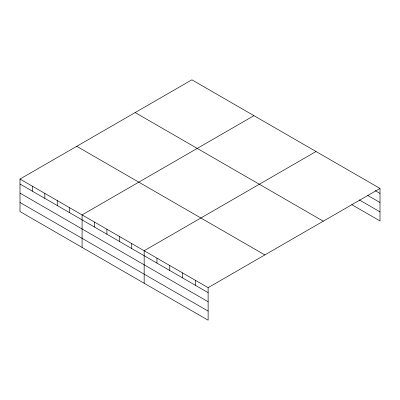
<?xml version="1.0" encoding="UTF-8"?>
<svg xmlns="http://www.w3.org/2000/svg" width="400" height="400" viewBox="0 0 400 400"><rect width="100%" height="100%" fill="white"/><g stroke="black" fill="none" stroke-linecap="round" stroke-linejoin="round"><path stroke-width="0.6" d="M351.75 204.635L380 220.945L380 188.44L191.875 79.825L20 179.055L20 211.56L208.125 320.175L208.125 287.67L20 179.055M253.955 115.665L82.08 214.9L82.08 247.405M316.035 151.51L144.165 250.74L144.165 283.245M208.125 287.67L380 188.44M375.205 190.65L380 193.42M367.74 195.425L380 202.505M359.21 199.86L380 211.86M135.155 112.57L323.28 221.185M76.72 146.31L264.845 254.925M20 184.04L208.125 292.65M20 193.12L208.125 301.735M20 202.48L208.125 311.095M195.335 280.285L195.335 285.265M182.54 272.895L182.54 277.88M169.75 265.51L169.75 270.495M156.955 258.125L156.955 263.11M131.745 243.57L131.745 248.555M119.33 236.405L119.33 241.385M106.915 229.235L106.915 234.22M94.5 222.065L94.5 227.05M69.665 207.73L69.665 212.715M57.25 200.56L57.25 205.545M44.835 193.39L44.835 198.375M32.415 186.225L32.415 191.205"/></g></svg>
